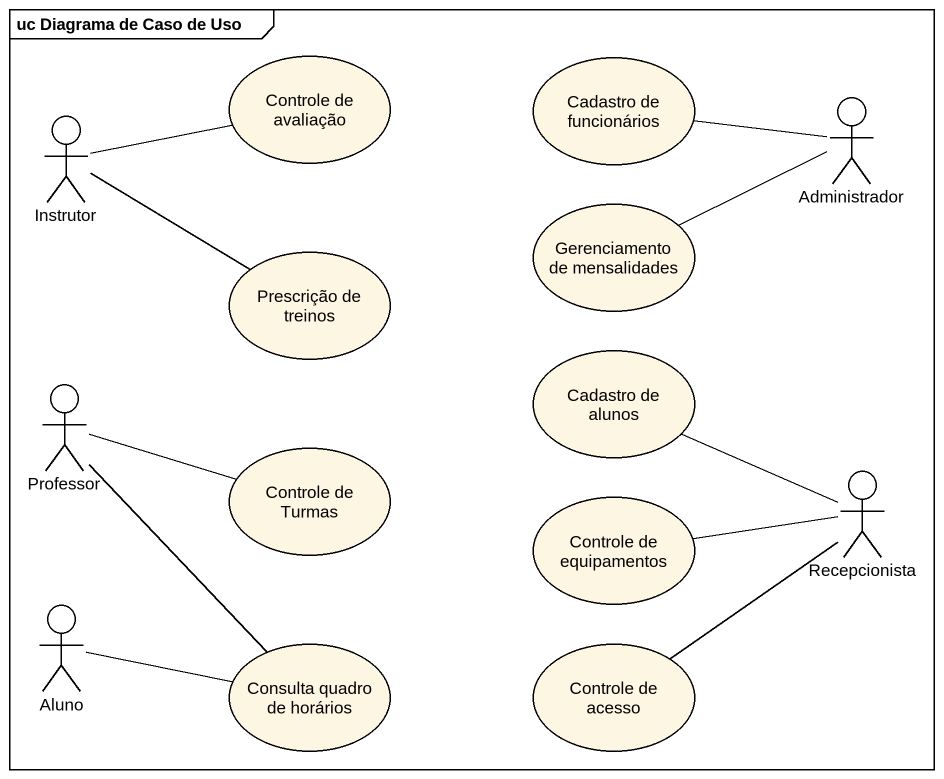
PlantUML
@startuml
mainframe uc Diagrama de Caso de Uso
usecase "Controle de avaliação" as Controle_de_avaliação
usecase "Cadastro de funcionários" as Cadastro_de_funcionários
actor Administrador
actor Instrutor
usecase "Gerenciamento de mensalidades" as Gerenciamento_de
usecase "Prescrição de treinos" as Prescrição_de_treinos
usecase "Cadastro de alunos" as Cadastro_de_alunos
actor Professor
usecase "Controle de Turmas" as Controle_de_Turmas
usecase "Controle de equipamentos" as Controle_de_equipamentos
actor Recepcionista
actor Aluno
usecase "Consulta quadro de horários" as Consulta_quadro_de_horários
usecase "Controle de acesso" as Controle_de_acesso
Administrador -left- Cadastro_de_funcionários
Administrador -left- Gerenciamento_de
Instrutor -right- Controle_de_avaliação
Instrutor -right- Prescrição_de_treinos
Professor -right- Controle_de_Turmas
Professor -- Consulta_quadro_de_horários
Recepcionista -left- Cadastro_de_alunos
Recepcionista -left- Controle_de_equipamentos
Recepcionista -- Controle_de_acesso
Aluno -right- Consulta_quadro_de_horários
@enduml
